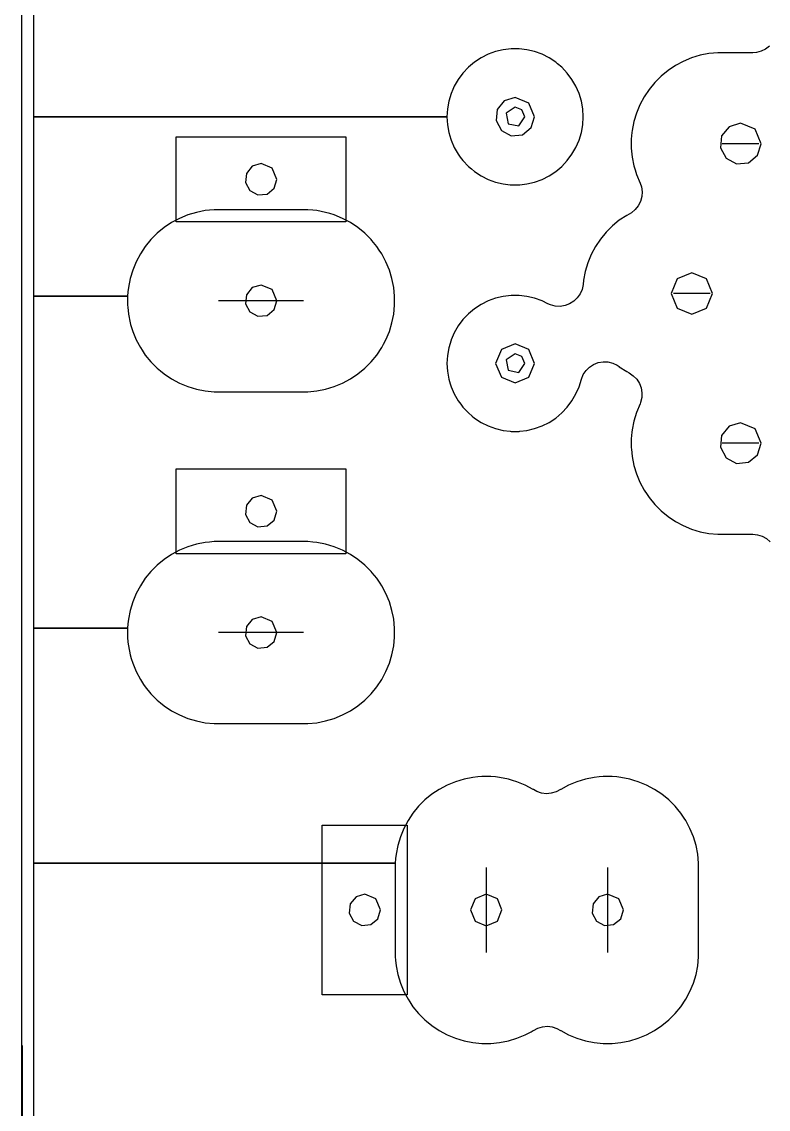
# Model space of a CAD drawing. Extents: x 0 to 215, y -1 to 279.
# Drawn here: x 31.37 to 62.11, y 49.34 to 94.15 of the extents above; entities that cross this region are included whole.
import ezdxf

# ---------------------------------------------------------------- set-up
doc = ezdxf.new("R2010")
doc.units = 0

msp = doc.modelspace()

# ---------------------------------------------------------------- linework, layer by layer
at = {"layer": 'Layer 1'}
for p, q in [((31.3674, 38.165), (31.3674, 128.335)), ((31.8679, 90.235), (31.8679, 99.125)), ((50.5763, 92.8108), (50.2848, 92.6644)), ((50.8828, 92.9224), (50.5763, 92.8108)), ((50.5763, 92.8108), (50.5763, 92.8108)), ((51.2003, 92.9976), (50.8828, 92.9224)), ((51.5243, 93.0355), (51.2003, 92.9976)), ((51.8505, 93.0355), (51.5243, 93.0355)), ((51.5243, 93.0355), (51.5243, 93.0355)), ((52.1745, 92.9976), (51.8505, 93.0355)), ((51.8505, 93.0355), (51.8505, 93.0355)), ((52.492, 92.9224), (52.1745, 92.9976)), ((52.7985, 92.8108), (52.492, 92.9224)), ((53.09, 92.6644), (52.7985, 92.8108)), ((52.7985, 92.8108), (52.7985, 92.8108)), ((59.3104, 92.7692), (58.9578, 92.6622)), ((59.6718, 92.8411), (59.3104, 92.7692)), ((59.3104, 92.7692), (59.3104, 92.7692)), ((59.3104, 92.7692), (59.3104, 92.7692)), ((59.3104, 92.7692), (59.3104, 92.7692)), ((59.3104, 92.7692), (59.3104, 92.7692)), ((59.8552, 92.8591), (59.6718, 92.8411)), ((60.0385, 92.8772), (59.8552, 92.8591)), ((61.4733, 92.8772), (60.0385, 92.8772)), ((61.6246, 92.8887), (61.4733, 92.8772)), ((61.8203, 92.9394), (61.6246, 92.8887)), ((62.0017, 93.0284), (61.8203, 92.9394)), ((62.1616, 93.1521), (62.0017, 93.0284)), ((50.0122, 92.4852), (49.7623, 92.2755)), ((50.2848, 92.6644), (50.0122, 92.4852)), ((50.0122, 92.4852), (50.0122, 92.4852)), ((53.3626, 92.4852), (53.09, 92.6644)), ((53.09, 92.6644), (53.09, 92.6644)), ((53.436, 92.4236), (53.3626, 92.4852)), ((53.6125, 92.2755), (53.436, 92.4236)), ((58.2923, 92.3475), (57.9859, 92.1428)), ((58.6173, 92.5212), (58.2923, 92.3475)), ((58.9578, 92.6622), (58.6173, 92.5212)), ((58.6173, 92.5212), (58.6173, 92.5212)), ((58.9578, 92.6622), (58.9578, 92.6622)), ((49.5385, 92.0382), (49.3437, 91.7765)), ((49.7623, 92.2755), (49.5385, 92.0382)), ((49.5385, 92.0382), (49.5385, 92.0382)), ((49.7623, 92.2755), (49.7623, 92.2755)), ((53.8363, 92.0382), (53.6125, 92.2755)), ((53.6125, 92.2755), (53.6125, 92.2755)), ((54.0311, 91.7765), (53.8363, 92.0382)), ((53.8363, 92.0382), (53.8363, 92.0382)), ((57.7011, 91.909), (57.4405, 91.6484)), ((57.9859, 92.1428), (57.7011, 91.909)), ((57.9859, 92.1428), (57.9859, 92.1428)), ((49.1805, 91.494), (49.1243, 91.3636)), ((49.3436, 91.7765), (49.1805, 91.494)), ((49.1805, 91.494), (49.1805, 91.494)), ((49.1805, 91.494), (49.1805, 91.494)), ((49.3437, 91.7765), (49.3436, 91.7765)), ((54.1943, 91.494), (54.0311, 91.7765)), ((54.3235, 91.1945), (54.1943, 91.494)), ((57.4405, 91.6484), (57.2067, 91.3636)), ((49.0513, 91.1944), (48.9578, 90.8819)), ((49.1243, 91.3636), (49.0513, 91.1944)), ((51.687399, 91.035), (51.242943, 90.900176)), ((52.253084, 90.800685), (51.687399, 91.035)), ((51.687399, 91.035), (51.687399, 91.035)), ((54.417, 90.8819), (54.3235, 91.1945)), ((57.002, 91.0572), (56.8283, 90.7322)), ((57.2067, 91.3636), (57.002, 91.0572)), ((57.2067, 91.3636), (57.2067, 91.3636)), ((48.9011, 90.5607), (48.8822, 90.235)), ((48.9578, 90.8819), (48.9011, 90.5607)), ((48.9011, 90.5607), (48.9011, 90.5607)), ((50.948295, 90.541147), (50.902771, 90.078928)), ((51.242943, 90.900176), (50.948295, 90.541147)), ((51.687399, 90.635), (51.317847, 90.388073)), ((51.970242, 90.517843), (51.687399, 90.635)), ((51.687399, 90.635), (51.687399, 90.635)), ((52.487399, 90.235), (52.253084, 90.800685)), ((54.4737, 90.5607), (54.417, 90.8819)), ((54.4926, 90.235), (54.4737, 90.5607)), ((56.8283, 90.7322), (56.6873, 90.3917)), ((56.8283, 90.7322), (56.8283, 90.7322)), ((31.8679, 82.8393), (31.8679, 90.235)), ((31.8679, 90.235), (48.8822, 90.235)), ((48.8822, 90.235), (31.8679, 90.235)), ((48.8822, 90.235), (48.9011, 89.9093)), ((50.902771, 90.078928), (51.121714, 89.669315)), ((51.317847, 90.388073), (51.404556, 89.952157)), ((51.840472, 89.865448), (52.087399, 90.235)), ((52.087399, 90.235), (51.970242, 90.517843)), ((52.352575, 89.790544), (52.487399, 90.235)), ((54.4737, 89.9093), (54.4926, 90.235)), ((56.6873, 90.3917), (56.5803, 90.0391)), ((56.6873, 90.3917), (56.6873, 90.3917)), ((48.9011, 89.9093), (48.9011, 89.9093)), ((48.9011, 89.9093), (48.9578, 89.5881)), ((51.121714, 89.669315), (51.531327, 89.450372)), ((51.404556, 89.952157), (51.840472, 89.865448)), ((51.993546, 89.495896), (52.352575, 89.790544)), ((54.417, 89.5881), (54.4737, 89.9093)), ((56.5084, 89.6777), (56.4996, 89.5881)), ((56.5803, 90.0391), (56.5084, 89.6777)), ((56.5803, 90.0391), (56.5803, 90.0391)), ((60.503342, 89.829293), (60.192121, 89.450069)), ((60.972799, 89.971701), (60.503342, 89.829293)), ((61.570304, 89.724206), (60.972799, 89.971701)), ((60.972799, 89.971701), (60.972799, 89.971701)), ((61.817799, 89.126701), (61.570304, 89.724206)), ((37.7224, 89.405), (44.7224, 89.405)), ((37.7224, 85.905), (37.7224, 89.405)), ((44.7224, 89.405), (44.7224, 85.905)), ((48.9578, 89.5881), (49.0407, 89.3109)), ((49.0407, 89.3109), (49.0513, 89.2755)), ((49.0513, 89.2755), (49.1805, 88.976)), ((51.531327, 89.450372), (51.993546, 89.495896)), ((54.1943, 88.976), (54.3235, 89.2755)), ((54.3235, 89.2755), (54.417, 89.5881)), ((56.4996, 89.5881), (56.4723, 89.3109)), ((56.4723, 89.3109), (56.4723, 88.9425)), ((60.192121, 89.450069), (60.144035, 88.96185)), ((49.1805, 88.976), (49.1805, 88.976)), ((49.1805, 88.976), (49.1805, 88.976)), ((49.1805, 88.976), (49.3436, 88.6935)), ((54.0311, 88.6935), (54.1943, 88.976)), ((56.4723, 88.9425), (56.4846, 88.8171)), ((56.4846, 88.8171), (56.5084, 88.5757)), ((60.144035, 88.96185), (60.375294, 88.529196)), ((61.7228, 89.1267), (60.2228, 89.1267)), ((61.675391, 88.657244), (61.817799, 89.126701)), ((41.2224, 88.304998), (40.861279, 88.195453)), ((41.682019, 88.114617), (41.2224, 88.304998)), ((41.2224, 88.304998), (41.2224, 88.304998)), ((49.3436, 88.6935), (49.3437, 88.6935)), ((49.3437, 88.6935), (49.4313, 88.5757)), ((49.4313, 88.5757), (49.5385, 88.4318)), ((49.5385, 88.4318), (49.5385, 88.4318)), ((49.5385, 88.4318), (49.5385, 88.4318)), ((49.5385, 88.4318), (49.7623, 88.1945)), ((53.6125, 88.1945), (53.8363, 88.4318)), ((53.8363, 88.4318), (54.0311, 88.6935)), ((56.5084, 88.5757), (56.5803, 88.2143)), ((60.375294, 88.529196), (60.807948, 88.297937)), ((60.807948, 88.297937), (61.296167, 88.346023)), ((61.296167, 88.346023), (61.675391, 88.657244)), ((40.621878, 87.903742), (40.58489, 87.528189)), ((40.861279, 88.195453), (40.621878, 87.903742)), ((41.8724, 87.654998), (41.682019, 88.114617)), ((49.7623, 88.1945), (49.7623, 88.1945)), ((49.7623, 88.1945), (49.8857, 88.091)), ((49.8857, 88.091), (50.0122, 87.9848)), ((50.0122, 87.9848), (50.2848, 87.8056)), ((53.09, 87.8056), (53.3626, 87.9848)), ((53.3626, 87.9848), (53.6125, 88.1945)), ((56.5803, 88.2143), (56.5803, 88.2143)), ((56.5803, 88.2143), (56.5803, 88.2143)), ((56.5803, 88.2143), (56.629, 88.0538)), ((56.629, 88.0538), (56.6873, 87.8617)), ((56.6873, 87.8617), (56.6873, 87.8617)), ((56.6873, 87.8617), (56.8377, 87.4986)), ((40.58489, 87.528189), (40.762781, 87.195379)), ((41.762855, 87.293877), (41.8724, 87.654998)), ((50.2848, 87.8056), (50.5763, 87.6592)), ((50.5763, 87.6592), (50.8828, 87.5476)), ((50.8828, 87.5476), (51.2003, 87.4724)), ((51.2003, 87.4724), (51.4864, 87.4389)), ((51.4864, 87.4389), (51.5243, 87.4345)), ((51.5243, 87.4345), (51.5243, 87.4345)), ((51.5243, 87.4345), (51.8505, 87.4345)), ((51.8505, 87.4345), (51.8844, 87.4385)), ((51.8844, 87.4385), (52.1745, 87.4724)), ((52.1745, 87.4724), (52.492, 87.5476)), ((52.492, 87.5476), (52.7985, 87.6592)), ((52.7985, 87.6592), (53.09, 87.8056)), ((56.8377, 87.4986), (56.8348, 87.4974)), ((56.8348, 87.4974), (56.8878, 87.3475)), ((40.762781, 87.195379), (41.095591, 87.017488)), ((41.095591, 87.017488), (41.471144, 87.054476)), ((41.471144, 87.054476), (41.762855, 87.293877)), ((56.9025, 86.9456), (56.849, 86.7506)), ((56.8878, 87.3475), (56.9156, 87.1473)), ((56.9156, 87.1473), (56.9025, 86.9456)), ((56.7574, 86.5705), (56.6314, 86.4124)), ((56.849, 86.7506), (56.7574, 86.5705)), ((37.8669, 86.0495), (37.5419, 85.8758)), ((38.2074, 86.1905), (37.8669, 86.0495)), ((37.8669, 86.0495), (37.8669, 86.0495)), ((38.56, 86.2975), (38.2074, 86.1905)), ((38.2074, 86.1905), (38.2074, 86.1905)), ((38.9214, 86.3694), (38.56, 86.2975)), ((38.56, 86.2975), (38.56, 86.2975)), ((38.56, 86.2975), (38.56, 86.2975)), ((38.56, 86.2975), (38.56, 86.2975)), ((38.56, 86.2975), (38.56, 86.2975)), ((39.1048, 86.3874), (38.9214, 86.3694)), ((39.2881, 86.4055), (39.1048, 86.3874)), ((43.1566, 86.4055), (39.2881, 86.4055)), ((43.3567, 86.3858), (43.1566, 86.4055)), ((43.5234, 86.3694), (43.3567, 86.3858)), ((43.8848, 86.2975), (43.5234, 86.3694)), ((44.0508, 86.2471), (43.8848, 86.2975)), ((43.8848, 86.2975), (43.8848, 86.2975)), ((43.8848, 86.2975), (43.8848, 86.2975)), ((44.2374, 86.1905), (44.0508, 86.2471)), ((44.5779, 86.0495), (44.2374, 86.1905)), ((44.9029, 85.8758), (44.5779, 86.0495)), ((44.5779, 86.0495), (44.5779, 86.0495)), ((56.2869, 86.1758), (55.9805, 85.9711)), ((56.3882, 86.2299), (56.2869, 86.1758)), ((56.4762, 86.2829), (56.3882, 86.2299)), ((56.6314, 86.4124), (56.4762, 86.2829)), ((37.2355, 85.6711), (36.9507, 85.4373)), ((37.5419, 85.8758), (37.2355, 85.6711)), ((37.2355, 85.6711), (37.2355, 85.6711)), ((44.7224, 85.905), (37.7224, 85.905)), ((45.2093, 85.6711), (44.9029, 85.8758)), ((44.9029, 85.8758), (44.9029, 85.8758)), ((44.9029, 85.8758), (44.9029, 85.8758)), ((44.9029, 85.8758), (44.9029, 85.8758)), ((45.4941, 85.4373), (45.2093, 85.6711)), ((45.2093, 85.6711), (45.2093, 85.6711)), ((55.6957, 85.7373), (55.4351, 85.4767)), ((55.9805, 85.9711), (55.6957, 85.7373)), ((55.9805, 85.9711), (55.9805, 85.9711)), ((36.6901, 85.1767), (36.4563, 84.8919)), ((36.9507, 85.4373), (36.6901, 85.1767)), ((45.7547, 85.1767), (45.4941, 85.4373)), ((45.7881, 85.136), (45.7547, 85.1767)), ((55.2013, 85.1919), (54.9966, 84.8855)), ((55.4351, 85.4767), (55.2013, 85.1919)), ((55.2013, 85.1919), (55.2013, 85.1919)), ((36.4563, 84.8919), (36.2516, 84.5855)), ((36.4563, 84.8919), (36.4563, 84.8919)), ((45.9885, 84.8919), (45.7881, 85.136)), ((46.0939, 84.7341), (45.9885, 84.8919)), ((46.1932, 84.5855), (46.0939, 84.7341)), ((54.9966, 84.8855), (54.8229, 84.5605)), ((36.0779, 84.2605), (35.9369, 83.92)), ((36.2516, 84.5855), (36.0779, 84.2605)), ((36.0779, 84.2605), (36.0779, 84.2605)), ((46.3669, 84.2605), (46.1932, 84.5855)), ((46.5079, 83.92), (46.3669, 84.2605)), ((46.3669, 84.2605), (46.3669, 84.2605)), ((46.3669, 84.2605), (46.3669, 84.2605)), ((54.8229, 84.5605), (54.6819, 84.22)), ((54.8229, 84.5605), (54.8229, 84.5605)), ((35.9369, 83.92), (35.8299, 83.5674)), ((35.9369, 83.92), (35.9369, 83.92)), ((46.6149, 83.5674), (46.5079, 83.92)), ((54.5749, 83.8674), (54.503, 83.506)), ((54.6819, 84.22), (54.5749, 83.8674)), ((54.5749, 83.8674), (54.5749, 83.8674)), ((54.6819, 84.22), (54.6819, 84.22)), ((58.9674, 83.800001), (58.369895, 83.552506)), ((59.564905, 83.552506), (58.9674, 83.800001)), ((58.9674, 83.800001), (58.9674, 83.800001)), ((35.8299, 83.5674), (35.758, 83.206)), ((35.8299, 83.5674), (35.8299, 83.5674)), ((46.6641, 83.3198), (46.6149, 83.5674)), ((46.6149, 83.5674), (46.6149, 83.5674)), ((46.6149, 83.5674), (46.6149, 83.5674)), ((54.503, 83.506), (54.485, 83.3231)), ((54.503, 83.506), (54.503, 83.506)), ((58.369895, 83.552506), (58.1224, 82.955001)), ((59.8124, 82.955001), (59.564905, 83.552506)), ((35.74, 83.0226), (35.7219, 82.8393)), ((35.758, 83.206), (35.74, 83.0226)), ((40.621878, 82.903742), (40.58489, 82.528189)), ((40.861279, 83.195453), (40.621878, 82.903742)), ((41.2224, 83.304998), (40.861279, 83.195453)), ((41.682019, 83.114617), (41.2224, 83.304998)), ((41.2224, 83.304998), (41.2224, 83.304998)), ((41.8724, 82.654998), (41.682019, 83.114617)), ((46.6868, 83.206), (46.6641, 83.3198)), ((46.7229, 82.8393), (46.6868, 83.206)), ((54.3658, 82.939), (54.2509, 82.7727)), ((54.4449, 83.125), (54.3658, 82.939)), ((54.485, 83.3231), (54.4449, 83.125)), ((58.1224, 82.955001), (58.369895, 82.357496)), ((59.7174, 82.955), (58.2174, 82.955)), ((59.564905, 82.357496), (59.8124, 82.955001)), ((31.8679, 69.1663), (31.8679, 82.8393)), ((31.8679, 82.8393), (35.7219, 82.8393)), ((35.7219, 82.8393), (31.8679, 82.8393)), ((35.7219, 82.8393), (35.7219, 82.4708)), ((35.7219, 82.4708), (35.7298, 82.3904)), ((42.9724, 82.655), (39.4724, 82.655)), ((40.58489, 82.528189), (40.762781, 82.195379)), ((41.762855, 82.293877), (41.8724, 82.654998)), ((46.6868, 82.104), (46.7229, 82.4708)), ((46.7229, 82.4708), (46.7229, 82.8393)), ((50.2848, 82.5044), (50.0122, 82.3252)), ((50.5763, 82.6508), (50.2848, 82.5044)), ((50.8828, 82.7624), (50.5763, 82.6508)), ((50.5763, 82.6508), (50.5763, 82.6508)), ((51.2003, 82.8376), (50.8828, 82.7624)), ((51.5243, 82.8755), (51.2003, 82.8376)), ((51.8505, 82.8755), (51.5243, 82.8755)), ((51.5243, 82.8755), (51.5243, 82.8755)), ((52.1745, 82.8376), (51.8505, 82.8755)), ((51.8505, 82.8755), (51.8505, 82.8755)), ((52.492, 82.7624), (52.1745, 82.8376)), ((52.7985, 82.6508), (52.492, 82.7624)), ((53.0425, 82.5283), (52.7985, 82.6508)), ((52.7985, 82.6508), (52.7985, 82.6508)), ((53.1468, 82.4831), (53.0425, 82.5283)), ((53.3427, 82.4331), (53.1468, 82.4831)), ((53.7443, 82.4547), (53.5446, 82.4235)), ((53.9336, 82.5255), (53.7443, 82.4547)), ((54.1048, 82.633), (53.9336, 82.5255)), ((54.2509, 82.7727), (54.1048, 82.633)), ((35.7298, 82.3904), (35.758, 82.104)), ((35.758, 82.104), (35.8299, 81.7426)), ((40.762781, 82.195379), (41.095591, 82.017488)), ((41.095591, 82.017488), (41.471144, 82.054476)), ((41.471144, 82.054476), (41.762855, 82.293877)), ((46.6149, 81.7426), (46.6868, 82.104)), ((49.7623, 82.1155), (49.5385, 81.8782)), ((50.0122, 82.3252), (49.7623, 82.1155)), ((49.7623, 82.1155), (49.7623, 82.1155)), ((50.0122, 82.3252), (50.0122, 82.3252)), ((53.5446, 82.4235), (53.3427, 82.4331)), ((58.369895, 82.357496), (58.9674, 82.110001)), ((58.9674, 82.110001), (59.564905, 82.357496)), ((35.8299, 81.7426), (35.8299, 81.7426)), ((35.8299, 81.7426), (35.8299, 81.7426)), ((35.8299, 81.7426), (35.85, 81.6764)), ((35.85, 81.6764), (35.9369, 81.39)), ((46.5079, 81.39), (46.6149, 81.7426)), ((49.3436, 81.6165), (49.1805, 81.334)), ((49.3437, 81.6165), (49.3436, 81.6165)), ((49.5385, 81.8782), (49.3437, 81.6165)), ((49.5385, 81.8782), (49.5385, 81.8782)), ((35.9369, 81.39), (35.9369, 81.39)), ((35.9369, 81.39), (36.0779, 81.0495)), ((46.3669, 81.0495), (46.5079, 81.39)), ((49.1805, 81.334), (49.0578, 81.0495)), ((49.1805, 81.334), (49.1805, 81.334)), ((49.1805, 81.334), (49.1805, 81.334)), ((36.0779, 81.0495), (36.0779, 81.0495)), ((36.0779, 81.0495), (36.2516, 80.7245)), ((36.2516, 80.7245), (36.3243, 80.6157)), ((45.9885, 80.4181), (46.1932, 80.7245)), ((46.1932, 80.7245), (46.2725, 80.8729)), ((46.2725, 80.8729), (46.3669, 81.0495)), ((46.3669, 81.0495), (46.3669, 81.0495)), ((46.3669, 81.0495), (46.3669, 81.0495)), ((48.9578, 80.7219), (48.9011, 80.4007)), ((49.0513, 81.0344), (48.9578, 80.7219)), ((49.0578, 81.0495), (49.0513, 81.0344)), ((51.687399, 80.875), (51.121714, 80.640685)), ((52.253084, 80.640685), (51.687399, 80.875)), ((51.687399, 80.875), (51.687399, 80.875)), ((36.3243, 80.6157), (36.4563, 80.4181)), ((36.4563, 80.4181), (36.4563, 80.4181)), ((36.4563, 80.4181), (36.6901, 80.1333)), ((45.7547, 80.1333), (45.9885, 80.4181)), ((48.9011, 80.4007), (48.8822, 80.075)), ((48.9011, 80.4007), (48.9011, 80.4007)), ((51.121714, 80.640685), (50.887399, 80.075)), ((51.687399, 80.475), (51.317847, 80.228073)), ((51.317847, 80.228073), (51.404556, 79.792157)), ((51.970242, 80.357843), (51.687399, 80.475)), ((51.687399, 80.475), (51.687399, 80.475)), ((52.087399, 80.075), (51.970242, 80.357843)), ((52.487399, 80.075), (52.253084, 80.640685)), ((36.6901, 80.1333), (36.9507, 79.8727)), ((36.9507, 79.8727), (37.0795, 79.767)), ((37.0795, 79.767), (37.2355, 79.6389)), ((45.2093, 79.6389), (45.4941, 79.8727)), ((45.4941, 79.8727), (45.7547, 80.1333)), ((48.8822, 80.075), (48.9011, 79.7493)), ((50.887399, 80.075), (51.121714, 79.509315)), ((51.404556, 79.792157), (51.840472, 79.705448)), ((51.840472, 79.705448), (52.087399, 80.075)), ((52.253084, 79.509315), (52.487399, 80.075)), ((54.4951, 79.6176), (54.6084, 79.785)), ((54.6084, 79.785), (54.7531, 79.9262)), ((54.7531, 79.9262), (54.9232, 80.0354)), ((54.9232, 80.0354), (55.1118, 80.1081)), ((55.1118, 80.1081), (55.3112, 80.1413)), ((55.3112, 80.1413), (55.5132, 80.1337)), ((55.5132, 80.1337), (55.7095, 80.0856)), ((55.7095, 80.0856), (55.8921, 79.999)), ((55.8921, 79.999), (55.97, 79.9468)), ((55.97, 79.9468), (55.9805, 79.9389)), ((55.9805, 79.9389), (55.9805, 79.9389)), ((55.9805, 79.9389), (56.2869, 79.7342)), ((37.2355, 79.6389), (37.5419, 79.4342)), ((37.5419, 79.4342), (37.5419, 79.4342)), ((37.5419, 79.4342), (37.5419, 79.4342)), ((37.5419, 79.4342), (37.8669, 79.2605)), ((44.5779, 79.2605), (44.9029, 79.4342)), ((44.9029, 79.4342), (45.2093, 79.6389)), ((44.9029, 79.4342), (44.9029, 79.4342)), ((44.9029, 79.4342), (44.9029, 79.4342)), ((48.9011, 79.7493), (48.9011, 79.7493)), ((48.9011, 79.7493), (48.9578, 79.4281)), ((48.9578, 79.4281), (49.018, 79.227)), ((51.121714, 79.509315), (51.687399, 79.275)), ((51.687399, 79.275), (52.253084, 79.509315)), ((54.3235, 79.1155), (54.417, 79.4281)), ((54.417, 79.4281), (54.4179, 79.4309)), ((54.417, 79.4281), (54.417, 79.4281)), ((54.4179, 79.4309), (54.4951, 79.6176)), ((56.2869, 79.7342), (56.2869, 79.7342)), ((56.2869, 79.7342), (56.2869, 79.7342)), ((56.2869, 79.7342), (56.3882, 79.6801)), ((56.3882, 79.6801), (56.5559, 79.5673)), ((56.5559, 79.5673), (56.6974, 79.423)), ((56.6974, 79.423), (56.8071, 79.2532)), ((37.8669, 79.2605), (37.8669, 79.2605)), ((37.8669, 79.2605), (37.8669, 79.2605)), ((37.8669, 79.2605), (38.2074, 79.1195)), ((38.2074, 79.1195), (38.56, 79.0125)), ((38.56, 79.0125), (38.56, 79.0125)), ((38.56, 79.0125), (38.56, 79.0125)), ((38.56, 79.0125), (38.9214, 78.9406)), ((38.9214, 78.9406), (38.9214, 78.9406)), ((38.9214, 78.9406), (38.9214, 78.9406)), ((38.9214, 78.9406), (39.2881, 78.9045)), ((39.2881, 78.9045), (39.2882, 78.9045)), ((39.2882, 78.9045), (43.1566, 78.9045)), ((43.1566, 78.9045), (43.5234, 78.9406)), ((43.1566, 78.9045), (43.1566, 78.9045)), ((43.5234, 78.9406), (43.8848, 79.0125)), ((43.8848, 79.0125), (44.2374, 79.1195)), ((44.2374, 79.1195), (44.5779, 79.2605)), ((44.5779, 79.2605), (44.5779, 79.2605)), ((44.5779, 79.2605), (44.5779, 79.2605)), ((49.018, 79.227), (49.0513, 79.1155)), ((49.0513, 79.1155), (49.1805, 78.816)), ((54.1943, 78.816), (54.3235, 79.1155)), ((56.8071, 79.2532), (56.8803, 79.0647)), ((56.8803, 79.0647), (56.914, 78.8655)), ((49.1805, 78.816), (49.1805, 78.816)), ((49.1805, 78.816), (49.1805, 78.816)), ((49.1805, 78.816), (49.3436, 78.5335)), ((49.3436, 78.5335), (49.3437, 78.5335)), ((49.3437, 78.5335), (49.4514, 78.3888)), ((53.8363, 78.2718), (54.0311, 78.5335)), ((54.0311, 78.5335), (54.1943, 78.816)), ((56.8594, 78.467), (56.8367, 78.4118)), ((56.907, 78.6634), (56.8594, 78.467)), ((56.914, 78.8655), (56.907, 78.6634)), ((49.4514, 78.3888), (49.5385, 78.2718)), ((49.5385, 78.2718), (49.5385, 78.2718)), ((49.5385, 78.2718), (49.5385, 78.2718)), ((49.5385, 78.2718), (49.7623, 78.0345)), ((49.7623, 78.0345), (49.7623, 78.0345)), ((49.7623, 78.0345), (49.9144, 77.907)), ((53.3626, 77.8248), (53.6125, 78.0345)), ((53.6125, 78.0345), (53.8363, 78.2718)), ((56.6873, 78.0483), (56.5803, 77.6957)), ((56.8377, 78.4114), (56.6873, 78.0483)), ((56.6873, 78.0483), (56.6873, 78.0483)), ((56.8367, 78.4118), (56.8377, 78.4114)), ((49.9144, 77.907), (50.0122, 77.8248)), ((50.0122, 77.8248), (50.2848, 77.6456)), ((50.2848, 77.6456), (50.5763, 77.4992)), ((52.7985, 77.4992), (53.09, 77.6456)), ((53.09, 77.6456), (53.3626, 77.8248)), ((56.5803, 77.6957), (56.5084, 77.3343)), ((56.5803, 77.6957), (56.5803, 77.6957)), ((60.972799, 77.628302), (60.503342, 77.485894)), ((61.570304, 77.380807), (60.972799, 77.628302)), ((60.972799, 77.628302), (60.972799, 77.628302)), ((50.5763, 77.4992), (50.8828, 77.3876)), ((50.8828, 77.3876), (51.2003, 77.3124)), ((51.2003, 77.3124), (51.4864, 77.2789)), ((51.4864, 77.2789), (51.5243, 77.2745)), ((51.5243, 77.2745), (51.5243, 77.2745)), ((51.5243, 77.2745), (51.8505, 77.2745)), ((51.8505, 77.2745), (51.8844, 77.2785)), ((51.8844, 77.2785), (52.1745, 77.3124)), ((52.1745, 77.3124), (52.492, 77.3876)), ((52.492, 77.3876), (52.7985, 77.4992)), ((56.4996, 77.2452), (56.4723, 76.9676)), ((56.5084, 77.3343), (56.4996, 77.2452)), ((60.192121, 77.10667), (60.144035, 76.618451)), ((60.503342, 77.485894), (60.192121, 77.10667)), ((61.817799, 76.783302), (61.570304, 77.380807)), ((56.4723, 76.9676), (56.4723, 76.599)), ((61.7228, 76.7833), (60.2228, 76.7833)), ((61.675391, 76.313845), (61.817799, 76.783302)), ((56.4723, 76.599), (56.4785, 76.5365)), ((56.4785, 76.5365), (56.5084, 76.2323)), ((56.5084, 76.2323), (56.5803, 75.8709)), ((60.144035, 76.618451), (60.375294, 76.185797)), ((60.375294, 76.185797), (60.807948, 75.954538)), ((61.296167, 76.002624), (61.675391, 76.313845)), ((37.7224, 75.732), (44.7224, 75.732)), ((37.7224, 72.232), (37.7224, 75.732)), ((44.7224, 75.732), (44.7224, 72.232)), ((56.5803, 75.8709), (56.5803, 75.8709)), ((56.5803, 75.8709), (56.5803, 75.8709)), ((56.5803, 75.8709), (56.5803, 75.8709)), ((56.5803, 75.8709), (56.6873, 75.5183)), ((60.807948, 75.954538), (61.296167, 76.002624)), ((56.6873, 75.5183), (56.6873, 75.5183)), ((56.6873, 75.5183), (56.8283, 75.1778)), ((56.8283, 75.1778), (56.8283, 75.1778)), ((56.8283, 75.1778), (57.002, 74.8528)), ((57.002, 74.8528), (57.1246, 74.6693)), ((40.861279, 74.522457), (40.621878, 74.230746)), ((41.2224, 74.632002), (40.861279, 74.522457)), ((41.682019, 74.441621), (41.2224, 74.632002)), ((41.2224, 74.632002), (41.2224, 74.632002)), ((41.8724, 73.982002), (41.682019, 74.441621)), ((57.1246, 74.6693), (57.2067, 74.5464)), ((57.2067, 74.5464), (57.2067, 74.5464)), ((57.2067, 74.5464), (57.4405, 74.2616)), ((40.621878, 74.230746), (40.58489, 73.855193)), ((41.762855, 73.620881), (41.8724, 73.982002)), ((57.4405, 74.2616), (57.4405, 74.2616)), ((57.4405, 74.2616), (57.7011, 74.001)), ((57.7011, 74.001), (57.9859, 73.7672)), ((40.58489, 73.855193), (40.762781, 73.522383)), ((40.762781, 73.522383), (41.095591, 73.344492)), ((41.471144, 73.38148), (41.762855, 73.620881)), ((57.9859, 73.7672), (58.2923, 73.5625)), ((58.2923, 73.5625), (58.2923, 73.5625)), ((58.2923, 73.5625), (58.2923, 73.5625)), ((58.2923, 73.5625), (58.6173, 73.3888)), ((41.095591, 73.344492), (41.471144, 73.38148)), ((58.6173, 73.3888), (58.6173, 73.3888)), ((58.6173, 73.3888), (58.6173, 73.3888)), ((58.6173, 73.3888), (58.9578, 73.2478)), ((58.9578, 73.2478), (59.3104, 73.1408)), ((59.3104, 73.1408), (59.3104, 73.1408)), ((59.3104, 73.1408), (59.3104, 73.1408)), ((59.3104, 73.1408), (59.6718, 73.0689)), ((59.6718, 73.0689), (59.6718, 73.0689)), ((59.6718, 73.0689), (59.6718, 73.0689)), ((59.6718, 73.0689), (60.0385, 73.0328)), ((38.56, 72.6245), (38.2074, 72.5175)), ((38.9214, 72.6964), (38.56, 72.6245)), ((38.56, 72.6245), (38.56, 72.6245)), ((38.56, 72.6245), (38.56, 72.6245)), ((38.56, 72.6245), (38.56, 72.6245)), ((38.56, 72.6245), (38.56, 72.6245)), ((39.1048, 72.7144), (38.9214, 72.6964)), ((39.2881, 72.7325), (39.1048, 72.7144)), ((43.1566, 72.7325), (39.2881, 72.7325)), ((43.3567, 72.7128), (43.1566, 72.7325)), ((43.5234, 72.6964), (43.3567, 72.7128)), ((43.8848, 72.6245), (43.5234, 72.6964)), ((44.0508, 72.5741), (43.8848, 72.6245)), ((43.8848, 72.6245), (43.8848, 72.6245)), ((43.8848, 72.6245), (43.8848, 72.6245)), ((60.0385, 73.0328), (60.0386, 73.0328)), ((60.0386, 73.0328), (61.4733, 73.0328)), ((61.4733, 73.0328), (61.6744, 73.0124)), ((61.6744, 73.0124), (61.8673, 72.9518)), ((61.8673, 72.9518), (62.044, 72.8537)), ((62.044, 72.8537), (62.1974, 72.7221)), ((37.5419, 72.2028), (37.2355, 71.9981)), ((37.8669, 72.3765), (37.5419, 72.2028)), ((44.7224, 72.232), (37.7224, 72.232)), ((38.2074, 72.5175), (37.8669, 72.3765)), ((37.8669, 72.3765), (37.8669, 72.3765)), ((38.2074, 72.5175), (38.2074, 72.5175)), ((44.2374, 72.5175), (44.0508, 72.5741)), ((44.5779, 72.3765), (44.2374, 72.5175)), ((44.9029, 72.2028), (44.5779, 72.3765)), ((44.5779, 72.3765), (44.5779, 72.3765)), ((45.2093, 71.9981), (44.9029, 72.2028)), ((44.9029, 72.2028), (44.9029, 72.2028)), ((44.9029, 72.2028), (44.9029, 72.2028)), ((44.9029, 72.2028), (44.9029, 72.2028)), ((36.9507, 71.7643), (36.6901, 71.5037)), ((37.2355, 71.9981), (36.9507, 71.7643)), ((37.2355, 71.9981), (37.2355, 71.9981)), ((45.4941, 71.7643), (45.2093, 71.9981)), ((45.2093, 71.9981), (45.2093, 71.9981)), ((45.7547, 71.5037), (45.4941, 71.7643)), ((36.6901, 71.5037), (36.4563, 71.2189)), ((45.7977, 71.4513), (45.7547, 71.5037)), ((45.9885, 71.2189), (45.7977, 71.4513)), ((36.2516, 70.9125), (36.0779, 70.5875)), ((36.4563, 71.2189), (36.2516, 70.9125)), ((36.4563, 71.2189), (36.4563, 71.2189)), ((46.1253, 71.0141), (45.9885, 71.2189)), ((46.1932, 70.9125), (46.1253, 71.0141)), ((46.3669, 70.5875), (46.1932, 70.9125)), ((36.0779, 70.5875), (35.9369, 70.247)), ((36.0779, 70.5875), (36.0779, 70.5875)), ((46.5079, 70.247), (46.3669, 70.5875)), ((46.3669, 70.5875), (46.3669, 70.5875)), ((46.3669, 70.5875), (46.3669, 70.5875)), ((35.9369, 70.247), (35.8299, 69.8944)), ((35.9369, 70.247), (35.9369, 70.247)), ((46.6149, 69.8944), (46.5079, 70.247)), ((35.758, 69.533), (35.74, 69.3496)), ((35.8299, 69.8944), (35.758, 69.533)), ((35.8299, 69.8944), (35.8299, 69.8944)), ((40.861279, 69.522457), (40.621878, 69.230746)), ((41.2224, 69.632002), (40.861279, 69.522457)), ((41.682019, 69.441621), (41.2224, 69.632002)), ((41.2224, 69.632002), (41.2224, 69.632002)), ((46.6726, 69.6045), (46.6149, 69.8944)), ((46.6149, 69.8944), (46.6149, 69.8944)), ((46.6149, 69.8944), (46.6149, 69.8944)), ((46.6868, 69.533), (46.6726, 69.6045)), ((46.7229, 69.1663), (46.6868, 69.533)), ((31.8679, 59.4862), (31.8679, 69.1663)), ((31.8679, 69.1663), (35.7219, 69.1663)), ((35.7219, 69.1663), (31.8679, 69.1663)), ((35.74, 69.3496), (35.7219, 69.1663)), ((35.7219, 69.1663), (35.7219, 68.7978)), ((40.621878, 69.230746), (40.58489, 68.855193)), ((41.8724, 68.982002), (41.682019, 69.441621)), ((46.7229, 68.7978), (46.7229, 69.1663)), ((35.7219, 68.7978), (35.743, 68.5838)), ((35.743, 68.5838), (35.758, 68.431)), ((42.9724, 68.982), (39.4724, 68.982)), ((40.58489, 68.855193), (40.762781, 68.522383)), ((41.471144, 68.38148), (41.762855, 68.620881)), ((41.762855, 68.620881), (41.8724, 68.982002)), ((46.6868, 68.431), (46.7229, 68.7978)), ((35.758, 68.431), (35.8299, 68.0696)), ((40.762781, 68.522383), (41.095591, 68.344492)), ((41.095591, 68.344492), (41.471144, 68.38148)), ((46.6149, 68.0696), (46.6868, 68.431)), ((35.8299, 68.0696), (35.8299, 68.0696)), ((35.8299, 68.0696), (35.8299, 68.0696)), ((35.8299, 68.0696), (35.8789, 67.9082)), ((35.8789, 67.9082), (35.9369, 67.717)), ((35.9369, 67.717), (35.9369, 67.717)), ((35.9369, 67.717), (36.0779, 67.3765)), ((46.3669, 67.3765), (46.5079, 67.717)), ((46.5079, 67.717), (46.6149, 68.0696)), ((36.0779, 67.3765), (36.0779, 67.3765)), ((36.0779, 67.3765), (36.2516, 67.0515)), ((46.221, 67.1035), (46.3669, 67.3765)), ((46.3669, 67.3765), (46.3669, 67.3765)), ((46.3669, 67.3765), (46.3669, 67.3765)), ((36.2516, 67.0515), (36.3875, 66.8482)), ((36.3875, 66.8482), (36.4563, 66.7451)), ((45.9885, 66.7451), (46.1932, 67.0515)), ((46.1932, 67.0515), (46.221, 67.1035)), ((36.4563, 66.7451), (36.4563, 66.7451)), ((36.4563, 66.7451), (36.6901, 66.4603)), ((36.6901, 66.4603), (36.9507, 66.1997)), ((45.4941, 66.1997), (45.7547, 66.4603)), ((45.7547, 66.4603), (45.9885, 66.7451)), ((36.9507, 66.1997), (37.0795, 66.094)), ((37.0795, 66.094), (37.2355, 65.9659)), ((37.2355, 65.9659), (37.5419, 65.7612)), ((44.9029, 65.7612), (45.2093, 65.9659)), ((45.2093, 65.9659), (45.4941, 66.1997)), ((37.5419, 65.7612), (37.5419, 65.7612)), ((37.5419, 65.7612), (37.5419, 65.7612)), ((37.5419, 65.7612), (37.8669, 65.5875)), ((37.8669, 65.5875), (37.8669, 65.5875)), ((37.8669, 65.5875), (37.8669, 65.5875)), ((37.8669, 65.5875), (38.2074, 65.4465)), ((38.2074, 65.4465), (38.56, 65.3395)), ((43.8848, 65.3395), (44.2374, 65.4465)), ((44.2374, 65.4465), (44.5779, 65.5875)), ((44.5779, 65.5875), (44.9029, 65.7612)), ((44.5779, 65.5875), (44.5779, 65.5875)), ((44.5779, 65.5875), (44.5779, 65.5875)), ((44.9029, 65.7612), (44.9029, 65.7612)), ((44.9029, 65.7612), (44.9029, 65.7612)), ((38.56, 65.3395), (38.56, 65.3395)), ((38.56, 65.3395), (38.56, 65.3395)), ((38.56, 65.3395), (38.9214, 65.2676)), ((38.9214, 65.2676), (38.9214, 65.2676)), ((38.9214, 65.2676), (38.9214, 65.2676)), ((38.9214, 65.2676), (39.2881, 65.2315)), ((39.2881, 65.2315), (39.2882, 65.2315)), ((39.2882, 65.2315), (43.1566, 65.2315)), ((43.1566, 65.2315), (43.5234, 65.2676)), ((43.1566, 65.2315), (43.1566, 65.2315)), ((43.5234, 65.2676), (43.8848, 65.3395)), ((49.2324, 62.8375), (48.8919, 62.6965)), ((49.585, 62.9445), (49.2324, 62.8375)), ((49.2324, 62.8375), (49.2324, 62.8375)), ((49.9464, 63.0164), (49.585, 62.9445)), ((49.585, 62.9445), (49.585, 62.9445)), ((49.585, 62.9445), (49.585, 62.9445)), ((49.585, 62.9445), (49.585, 62.9445)), ((49.585, 62.9445), (49.585, 62.9445)), ((50.149, 63.0363), (49.9464, 63.0164)), ((50.3131, 63.0525), (50.149, 63.0363)), ((50.6817, 63.0525), (50.3131, 63.0525)), ((50.8817, 63.0328), (50.6817, 63.0525)), ((51.0484, 63.0164), (50.8817, 63.0328)), ((51.4098, 62.9445), (51.0484, 63.0164)), ((51.5758, 62.8941), (51.4098, 62.9445)), ((51.4098, 62.9445), (51.4098, 62.9445)), ((51.4098, 62.9445), (51.4098, 62.9445)), ((51.7624, 62.8375), (51.5758, 62.8941)), ((52.1029, 62.6965), (51.7624, 62.8375)), ((54.2324, 62.8375), (53.8919, 62.6965)), ((54.585, 62.9445), (54.2324, 62.8375)), ((54.2324, 62.8375), (54.2324, 62.8375)), ((54.9464, 63.0164), (54.585, 62.9445)), ((54.585, 62.9445), (54.585, 62.9445)), ((54.585, 62.9445), (54.585, 62.9445)), ((54.585, 62.9445), (54.585, 62.9445)), ((54.585, 62.9445), (54.585, 62.9445)), ((55.149, 63.0363), (54.9464, 63.0164)), ((55.3131, 63.0525), (55.149, 63.0363)), ((55.6817, 63.0525), (55.3131, 63.0525)), ((55.8817, 63.0328), (55.6817, 63.0525)), ((56.0484, 63.0164), (55.8817, 63.0328)), ((56.4098, 62.9445), (56.0484, 63.0164)), ((56.5758, 62.8941), (56.4098, 62.9445)), ((56.4098, 62.9445), (56.4098, 62.9445)), ((56.4098, 62.9445), (56.4098, 62.9445)), ((56.7624, 62.8375), (56.5758, 62.8941)), ((57.1029, 62.6965), (56.7624, 62.8375)), ((48.2605, 62.3181), (47.9757, 62.0843)), ((48.5669, 62.5228), (48.2605, 62.3181)), ((48.2605, 62.3181), (48.2605, 62.3181)), ((48.8919, 62.6965), (48.5669, 62.5228)), ((48.8919, 62.6965), (48.8919, 62.6965)), ((52.4279, 62.5228), (52.1029, 62.6965)), ((52.1029, 62.6965), (52.1029, 62.6965)), ((52.4424, 62.5131), (52.4279, 62.5228)), ((52.4279, 62.5228), (52.4279, 62.5228)), ((52.5861, 62.4333), (52.4424, 62.5131)), ((52.7777, 62.3692), (52.5861, 62.4333)), ((52.9784, 62.3449), (52.7777, 62.3692)), ((53.1799, 62.3615), (52.9784, 62.3449)), ((53.3738, 62.4184), (53.1799, 62.3615)), ((53.5524, 62.5131), (53.3738, 62.4184)), ((53.5669, 62.5228), (53.5524, 62.5131)), ((53.8919, 62.6965), (53.5669, 62.5228)), ((53.5669, 62.5228), (53.5669, 62.5228)), ((53.8919, 62.6965), (53.8919, 62.6965)), ((57.4279, 62.5228), (57.1029, 62.6965)), ((57.1029, 62.6965), (57.1029, 62.6965)), ((57.7343, 62.3181), (57.4279, 62.5228)), ((57.4279, 62.5228), (57.4279, 62.5228)), ((57.4279, 62.5228), (57.4279, 62.5228)), ((57.4279, 62.5228), (57.4279, 62.5228)), ((58.0191, 62.0843), (57.7343, 62.3181)), ((57.7343, 62.3181), (57.7343, 62.3181)), ((47.9757, 62.0843), (47.7151, 61.8237)), ((58.2797, 61.8237), (58.0191, 62.0843)), ((47.4813, 61.5389), (47.2766, 61.2325)), ((47.7151, 61.8237), (47.4813, 61.5389)), ((47.4813, 61.5389), (47.4813, 61.5389)), ((58.3854, 61.6949), (58.2797, 61.8237)), ((58.5135, 61.5389), (58.3854, 61.6949)), ((58.6481, 61.3374), (58.5135, 61.5389)), ((43.7474, 54.052), (43.7474, 61.052)), ((43.7474, 61.052), (47.2474, 61.052)), ((47.2766, 61.2325), (47.1029, 60.9075)), ((47.2474, 61.052), (47.2474, 54.052)), ((58.7182, 61.2325), (58.6481, 61.3374)), ((58.8919, 60.9075), (58.7182, 61.2325)), ((46.9619, 60.567), (46.8549, 60.2144)), ((47.1029, 60.9075), (46.9619, 60.567)), ((46.9619, 60.567), (46.9619, 60.567)), ((47.1029, 60.9075), (47.1029, 60.9075)), ((59.0329, 60.567), (58.8919, 60.9075)), ((58.8919, 60.9075), (58.8919, 60.9075)), ((58.8919, 60.9075), (58.8919, 60.9075)), ((59.1399, 60.2144), (59.0329, 60.567)), ((46.8549, 60.2144), (46.783, 59.853)), ((46.8549, 60.2144), (46.8549, 60.2144)), ((59.2118, 59.853), (59.1399, 60.2144)), ((46.765, 59.6696), (46.7469, 59.4862)), ((46.783, 59.853), (46.765, 59.6696)), ((59.2479, 59.4862), (59.2118, 59.853)), ((31.8679, 39.6645), (31.8679, 59.4862)), ((31.8679, 59.4862), (46.7469, 59.4862)), ((46.7469, 59.4862), (31.8679, 59.4862)), ((46.7469, 59.4862), (46.7469, 55.6178)), ((50.4974, 59.302), (50.4974, 55.802)), ((55.4974, 59.302), (55.4974, 55.802)), ((59.2479, 55.6178), (59.2479, 59.4862)), ((45.136279, 58.092456), (44.896878, 57.800745)), ((45.4974, 58.202001), (45.136279, 58.092456)), ((45.957019, 58.01162), (45.4974, 58.202001)), ((45.4974, 58.202001), (45.4974, 58.202001)), ((46.1474, 57.552001), (45.957019, 58.01162)), ((50.037781, 58.01162), (49.8474, 57.552001)), ((50.4974, 58.202001), (50.037781, 58.01162)), ((50.957019, 58.01162), (50.4974, 58.202001)), ((50.4974, 58.202001), (50.4974, 58.202001)), ((51.1474, 57.552001), (50.957019, 58.01162)), ((55.136279, 58.092456), (54.896878, 57.800745)), ((55.4974, 58.202001), (55.136279, 58.092456)), ((55.957019, 58.01162), (55.4974, 58.202001)), ((55.4974, 58.202001), (55.4974, 58.202001)), ((56.1474, 57.552001), (55.957019, 58.01162)), ((44.896878, 57.800745), (44.85989, 57.425192)), ((44.85989, 57.425192), (45.037781, 57.092382)), ((46.037855, 57.19088), (46.1474, 57.552001)), ((49.8474, 57.552001), (50.037781, 57.092382)), ((50.957019, 57.092382), (51.1474, 57.552001)), ((54.896878, 57.800745), (54.85989, 57.425192)), ((54.85989, 57.425192), (55.037781, 57.092382)), ((56.037855, 57.19088), (56.1474, 57.552001)), ((45.037781, 57.092382), (45.370591, 56.914491)), ((45.370591, 56.914491), (45.746144, 56.951479)), ((45.746144, 56.951479), (46.037855, 57.19088)), ((50.037781, 57.092382), (50.4974, 56.902001)), ((50.4974, 56.902001), (50.957019, 57.092382)), ((55.037781, 57.092382), (55.370591, 56.914491)), ((55.370591, 56.914491), (55.746144, 56.951479)), ((55.746144, 56.951479), (56.037855, 57.19088)), ((46.7469, 55.6178), (46.7604, 55.481)), ((59.2118, 55.251), (59.2479, 55.6178)), ((46.7604, 55.481), (46.783, 55.251)), ((46.783, 55.251), (46.8549, 54.8896)), ((59.1399, 54.8896), (59.2118, 55.251)), ((46.8549, 54.8896), (46.8549, 54.8896)), ((46.8549, 54.8896), (46.8549, 54.8896)), ((46.8549, 54.8896), (46.8549, 54.8896)), ((46.8549, 54.8896), (46.9619, 54.537)), ((59.0329, 54.537), (59.1399, 54.8896)), ((46.9619, 54.537), (46.9619, 54.537)), ((46.9619, 54.537), (47.1029, 54.1965)), ((58.8919, 54.1965), (59.0329, 54.537)), ((47.2474, 54.052), (43.7474, 54.052)), ((47.1029, 54.1965), (47.1029, 54.1965)), ((47.1029, 54.1965), (47.2766, 53.8715)), ((47.2766, 53.8715), (47.3467, 53.7666)), ((58.5135, 53.5651), (58.7182, 53.8715)), ((58.7182, 53.8715), (58.8919, 54.1965)), ((47.3467, 53.7666), (47.4813, 53.5651)), ((47.4813, 53.5651), (47.4813, 53.5651)), ((47.4813, 53.5651), (47.7151, 53.2803)), ((58.2797, 53.2803), (58.5135, 53.5651)), ((47.7151, 53.2803), (47.9757, 53.0197)), ((47.9757, 53.0197), (48.0391, 52.9677)), ((48.0391, 52.9677), (48.2605, 52.7859)), ((57.7343, 52.7859), (58.0191, 53.0197)), ((58.0191, 53.0197), (58.2797, 53.2803)), ((48.2605, 52.7859), (48.5669, 52.5812)), ((48.5669, 52.5812), (48.5669, 52.5812)), ((48.5669, 52.5812), (48.5669, 52.5812)), ((48.5669, 52.5812), (48.8919, 52.4075)), ((52.1029, 52.4075), (52.3438, 52.5363)), ((52.3438, 52.5363), (52.4279, 52.5812)), ((52.4279, 52.5812), (52.4424, 52.5909)), ((52.4424, 52.5909), (52.6209, 52.6856)), ((52.6209, 52.6856), (52.8149, 52.7425)), ((52.8149, 52.7425), (53.0164, 52.7591)), ((53.0164, 52.7591), (53.217, 52.7348)), ((53.217, 52.7348), (53.4087, 52.6707)), ((53.4087, 52.6707), (53.5524, 52.5909)), ((53.5524, 52.5909), (53.5669, 52.5812)), ((53.5669, 52.5812), (53.5669, 52.5812)), ((53.5669, 52.5812), (53.8919, 52.4075)), ((57.1029, 52.4075), (57.4279, 52.5812)), ((57.4279, 52.5812), (57.7343, 52.7859)), ((57.4279, 52.5812), (57.4279, 52.5812)), ((57.4279, 52.5812), (57.4279, 52.5812)), ((48.8919, 52.4075), (48.8919, 52.4075)), ((48.8919, 52.4075), (48.8919, 52.4075)), ((48.8919, 52.4075), (49.2324, 52.2665)), ((49.2324, 52.2665), (49.585, 52.1595)), ((49.585, 52.1595), (49.585, 52.1595)), ((49.585, 52.1595), (49.585, 52.1595)), ((49.585, 52.1595), (49.9464, 52.0876)), ((49.9464, 52.0876), (49.9464, 52.0876)), ((49.9464, 52.0876), (49.9464, 52.0876)), ((49.9464, 52.0876), (50.3131, 52.0515)), ((50.3131, 52.0515), (50.3132, 52.0515)), ((50.3132, 52.0515), (50.6816, 52.0515)), ((50.6816, 52.0515), (50.6817, 52.0515)), ((50.6817, 52.0515), (51.0484, 52.0876)), ((51.0484, 52.0876), (51.4098, 52.1595)), ((51.4098, 52.1595), (51.7624, 52.2665)), ((51.7624, 52.2665), (52.1029, 52.4075)), ((52.1029, 52.4075), (52.1029, 52.4075)), ((52.1029, 52.4075), (52.1029, 52.4075)), ((53.8919, 52.4075), (53.8919, 52.4075)), ((53.8919, 52.4075), (53.8919, 52.4075)), ((53.8919, 52.4075), (54.2324, 52.2665)), ((54.2324, 52.2665), (54.585, 52.1595)), ((54.585, 52.1595), (54.585, 52.1595)), ((54.585, 52.1595), (54.585, 52.1595)), ((54.585, 52.1595), (54.9464, 52.0876)), ((54.9464, 52.0876), (54.9464, 52.0876)), ((54.9464, 52.0876), (54.9464, 52.0876)), ((54.9464, 52.0876), (55.3131, 52.0515)), ((55.3131, 52.0515), (55.3132, 52.0515)), ((55.3132, 52.0515), (55.6816, 52.0515)), ((55.6816, 52.0515), (55.6817, 52.0515)), ((55.6817, 52.0515), (56.0484, 52.0876)), ((56.0484, 52.0876), (56.4098, 52.1595)), ((56.4098, 52.1595), (56.7624, 52.2665)), ((56.7624, 52.2665), (57.1029, 52.4075)), ((57.1029, 52.4075), (57.1029, 52.4075)), ((57.1029, 52.4075), (57.1029, 52.4075)), ((31.37876, 51.965592), (31.37876, 24.37151))]:
    msp.add_line(p, q, dxfattribs=at)

doc.saveas('drawing.dxf')
